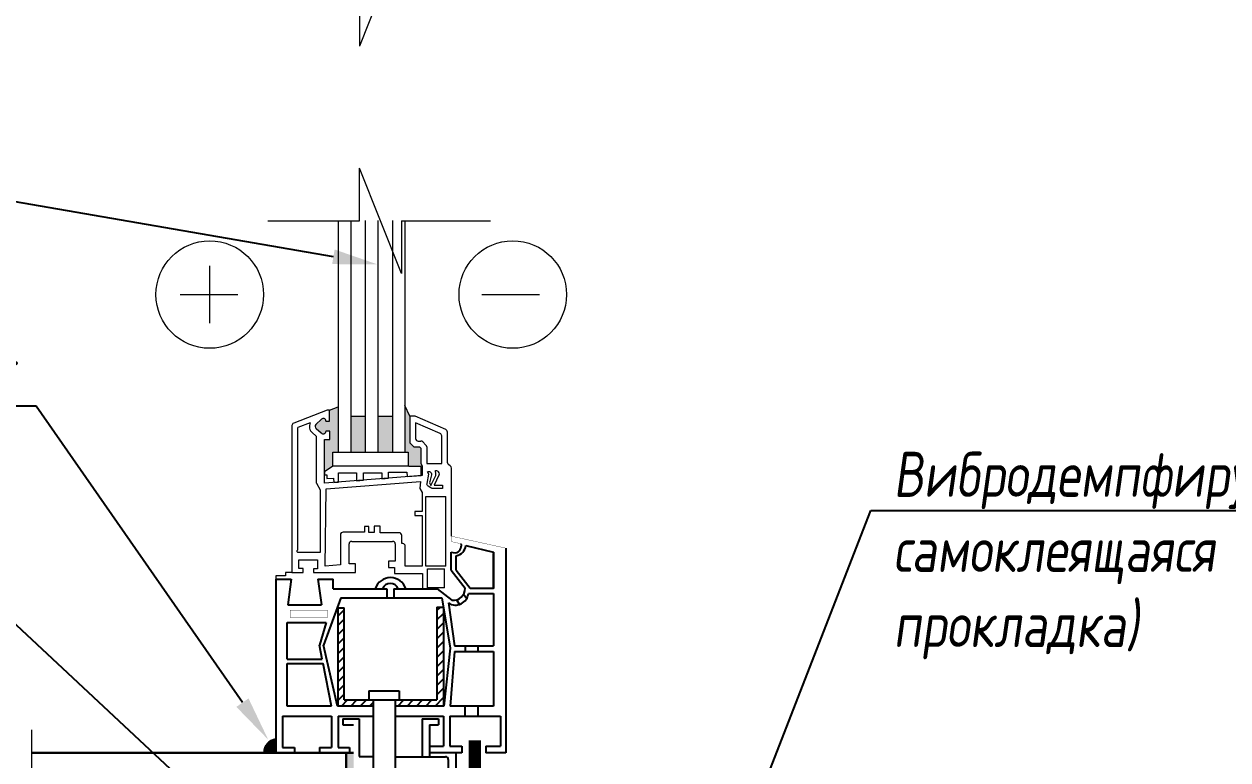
# Model space of a CAD drawing. Header units: millimetres. Extents: x 215300 to 349394, y -116838 to -1602.
# Drawn here: x 277463 to 284143, y -93343 to -89260 of the extents above; entities that cross this region are included whole.
import ezdxf
from ezdxf import colors
from ezdxf.entities.mleader import LeaderData, LeaderLine
from ezdxf.math import Vec2, Vec3

# ---------------------------------------------------------------- set-up
doc = ezdxf.new("R2010")
doc.units = ezdxf.units.MM
for name, color, linetype, lineweight in [('+АР_Размеры', 252, 'Continuous', 9), ('АР_Перекрытие', 250, 'Continuous', 30), ('АР_Тонкие', 250, 'Continuous', 5), ('Рисунок', 6, 'Continuous', 35)]:
    doc.layers.add(name, color=color, linetype=linetype, lineweight=lineweight)
doc.styles.add('Архитект', font='isocpeur.ttf', dxfattribs={"width": 0.8, "oblique": 8})
pattern_1 = [(45, (-633828.718, -455891.18), (-25.967834, 25.967834), [])]

msp = doc.modelspace()

# ---------------------------------------------------------------- hatches: boundary and pattern name
at = {"lineweight": 15}
h = msp.add_hatch(color=256, dxfattribs=at)
h.paths.add_polyline_path([(279206.02, -91383.879), (279157.919, -91402.122), (279157.919, -91463.207), (279137.932, -91463.207, 0.47861309), (279120.613, -91448.398, 0.15114806), (279112.965, -91452.432), (279082.411, -91482.986, 0.43864899), (279083.301, -91504.494), (279112.349, -91529.096, 0.67214865), (279137.896, -91520.077), (279159.728, -91520.077), (279159.728, -91564.849), (279130.702, -91564.849), (279130.702, -91744.364), (279177.075, -91713.09), (279177.075, -91635.369), (279206.02, -91635.369)])
h.paths.add_polyline_path([(279356.387, -91435.86), (279275.42, -91435.86), (279275.42, -91635.369), (279356.387, -91635.369)])
h.paths.add_polyline_path([(279506.753, -91435.86), (279425.786, -91435.86), (279425.786, -91635.369), (279506.753, -91635.369)])
h.paths.add_polyline_path([(279604.1, -91436.536), (279576.153, -91376.088), (279576.153, -91635.369), (279595.035, -91635.369), (279595.035, -91713.09), (279600.502, -91715.905), (279666.194, -91715.905), (279666.194, -91765.476), (279672.284, -91764.995), (279672.284, -91711.463), (279665.282, -91699.336), (279665.282, -91613.488), (279657.971, -91606.178), (279626.071, -91606.178), (279604.1, -91583.131)])
at = {"linetype": 'Continuous'}
h = msp.add_hatch(dxfattribs=at)
h.set_pattern_fill('ANSI31', color=256, scale=11.566634, style=0)
h.set_pattern_definition(pattern_1)
h.paths.add_polyline_path([(279238.62, -92499.799), (279205.362, -92499.799), (279205.362, -93044.413), (279399.247, -93044.413), (279399.247, -93010.515), (279238.62, -93010.515)])
h = msp.add_hatch(dxfattribs=at)
h.set_pattern_fill('ANSI31', color=256, scale=11.566634, style=0)
h.set_pattern_definition(pattern_1)
h.paths.add_polyline_path([(279754.006, -93010.515), (279522.014, -93010.515), (279522.014, -93044.413), (279790.65, -93044.413), (279790.65, -92499.699), (279789.976, -92495.679), (279754.006, -92495.679)])
h = msp.add_hatch(color=256)
edge = h.paths.add_edge_path()
edge.add_arc((278873.715, -93301.725), 77.334, 100.2352037, 181.6074362)
edge.add_line((278796.411, -93303.894), (278859.974, -93303.894))
edge.add_line((278859.974, -93303.894), (278859.974, -93225.621))
at = {"lineweight": 30}
msp.add_hatch(color=256, dxfattribs=at).paths.add_polyline_path([(279291.766, -93303.894), (279249.639, -93303.894), (279249.639, -94068.331, -0.41421356), (279182.736, -94135.234), (278730.988, -94135.234), (278730.988, -94175.949), (279224.864, -94175.949, 0.41421356), (279291.766, -94109.046)])

# ---------------------------------------------------------------- linework, layer by layer
at = {"layer": '+АР_Размеры', "ltscale": 100}
for p, q in [((279556.554, -88798.296), (279323.422, -89383.127)), ((279323.422, -89090.712), (279323.422, -89383.127)), ((279323.422, -90352.322), (279323.422, -90059.906)), ((279556.554, -90644.737), (279323.422, -90059.906)), ((278815.436, -90352.322), (279323.422, -90352.322)), ((279556.554, -90352.322), (279556.554, -90644.737)), ((279556.554, -90352.322), (280050.569, -90352.322))]:
    msp.add_line(p, q, dxfattribs=at)
at = {"layer": '+АР_Размеры', "ltscale": 100, "elevation": 0}
for points in [[(278493.37, -90920.572), (278493.37, -90601.43)], [(278329.349, -90761.001), (278648.491, -90761.001)], [(280003.886, -90761.001), (280323.028, -90761.001)], [(277506.564, -99684.139), (277506.564, -97222.853), (277798.98, -97222.853), (277214.149, -96989.721), (277506.564, -96989.721), (277506.564, -93177.057)]]:
    msp.add_lwpolyline(points, dxfattribs=at)
at = {"layer": '+АР_Размеры', "ltscale": 100}
for centre in [(278493.37, -90761.001), (280174.875, -90761.001)]:
    msp.add_circle(centre, 298.275, dxfattribs=at)
at = {"lineweight": 15}
for p, q in [((279145.838, -91402.122), (278959.074, -91474.213)), ((279157.919, -91402.122), (279145.838, -91402.122)), ((279157.919, -91402.122), (279206.02, -91383.879)), ((279157.919, -91463.207), (279157.919, -91402.122)), ((279275.42, -91435.86), (279356.387, -91435.86)), ((279425.786, -91435.86), (279506.753, -91435.86)), ((279604.1, -91436.536), (279576.153, -91376.088)), ((279632.523, -91436.536), (279604.1, -91436.536)), ((279604.1, -91436.536), (279604.1, -91583.131)), ((279803.194, -91510.801), (279632.523, -91436.536)), ((278949.713, -91487.86), (278949.713, -92304.121)), ((279051.252, -91472.654), (278981.452, -91499.597)), ((279082.411, -91482.986), (279112.965, -91452.432)), ((279083.301, -91504.494), (279112.349, -91529.096)), ((279137.938, -91462.776), (279137.938, -91463.207)), ((279137.938, -91463.207), (279157.919, -91463.207)), ((279771.455, -91531.604), (279635.84, -91472.593)), ((279635.84, -91472.593), (279635.84, -91559.809)), ((279062.788, -91528.714), (279081.164, -91544.277)), ((279086.339, -91807.788), (279086.339, -91555.441)), ((279130.702, -91807.788), (279130.702, -91564.849)), ((279130.702, -91564.849), (279159.728, -91564.849)), ((279159.728, -91520.077), (279137.938, -91520.077)), ((279159.728, -91564.849), (279159.728, -91520.077)), ((279780.247, -91699.336), (279780.247, -91545.018)), ((279811.986, -91694.034), (279811.986, -91524.215)), ((279604.1, -91583.131), (279626.071, -91606.178)), ((279626.071, -91606.178), (279657.971, -91606.178)), ((279650.469, -91574.438), (279665.058, -91574.438)), ((279657.971, -91606.178), (279665.282, -91613.488)), ((279665.282, -91613.488), (279665.282, -91699.336)), ((279675.403, -91578.723), (279692.737, -91596.057)), ((279697.021, -91606.401), (279697.021, -91699.336)), ((279665.282, -91699.336), (279672.284, -91711.463)), ((279827.183, -91711.254), (279819.301, -91706.703)), ((279672.284, -91764.995), (279130.702, -91807.788)), ((279672.284, -91711.463), (279672.284, -91764.995)), ((279834.498, -91737.535), (279834.498, -91723.923)), ((279834.498, -92102.475), (279834.498, -91737.535)), ((279802.758, -92268.414), (279802.758, -91880.867)), ((279266.504, -92256.086), (279266.504, -92145.189)), ((279281.133, -92130.56), (279507.942, -92130.56)), ((279522.571, -92145.189), (279522.571, -92239.593)), ((278988.548, -92280.36), (278988.548, -92234.01)), ((278988.548, -92234.01), (279092.008, -92234.01)), ((279092.008, -92234.01), (279092.008, -92282.729)), ((279522.571, -92239.593), (279485.645, -92239.593)), ((279485.645, -92239.593), (279485.645, -92275.662)), ((278949.713, -92304.121), (279012.347, -92304.121)), ((279012.347, -92280.36), (278988.548, -92280.36)), ((279012.347, -92304.121), (279012.347, -92280.36)), ((279092.008, -92282.729), (279068.228, -92282.729)), ((279068.228, -92282.729), (279068.228, -92304.121)), ((279068.228, -92304.121), (279301.902, -92304.121)), ((279301.902, -92256.086), (279266.504, -92256.086)), ((279301.902, -92304.121), (279301.902, -92256.086)), ((279485.645, -92275.662), (279517.646, -92275.662)), ((279517.646, -92275.662), (279517.646, -92308.449)), ((279517.646, -92308.449), (279673.023, -92308.449)), ((279673.023, -92308.449), (279673.023, -92395.311)), ((279796.212, -92388.3), (279796.212, -92283.29))]:
    msp.add_line(p, q, dxfattribs=at)
at = {"ltscale": 100}
for p, q in [((279914.547, -92153.949), (280066.995, -92190.548)), ((280136.318, -92168.299), (280136.318, -93304.216)), ((279833.295, -92290.273), (279833.295, -92189.726)), ((279833.295, -92189.726), (279855.613, -92194.632)), ((279861.145, -92290.273), (279861.145, -92210.361)), ((280066.995, -92190.548), (280066.995, -92390.467)), ((279833.295, -92290.273), (279909.698, -92390.467)), ((279861.145, -92290.273), (279937.548, -92390.467)), ((278859.974, -92340.871), (278859.974, -93303.894)), ((278859.974, -92340.871), (278945.251, -92340.871)), ((278945.251, -92340.871), (278927.538, -92483.355)), ((279092.466, -92340.871), (279177.372, -92340.871)), ((279092.466, -92340.871), (279113.554, -92483.355)), ((279177.372, -92393.83), (279177.372, -92340.871)), ((279177.372, -92393.83), (279476.457, -92393.83)), ((279476.457, -92393.83), (279476.457, -92443.613)), ((279514.738, -92393.83), (279755.207, -92393.83)), ((279514.738, -92393.83), (279514.738, -92443.613)), ((279755.207, -92393.83), (279837.252, -92457.062)), ((279902.042, -92423.15), (279919.333, -92448.288)), ((279928.372, -92419.01), (280066.995, -92419.01)), ((279937.548, -92390.467), (280066.995, -92390.467)), ((280066.995, -92419.01), (280066.995, -92709.964)), ((278927.538, -92483.355), (279113.554, -92483.355)), ((279220.788, -92443.613), (279125.033, -92706.996)), ((279205.362, -93044.413), (279205.362, -92499.799)), ((279205.362, -92499.799), (279238.62, -92499.799)), ((279220.788, -92443.613), (279781.247, -92443.613)), ((279238.62, -93010.515), (279238.62, -92499.799)), ((279754.006, -92495.679), (279754.006, -93010.515)), ((279754.006, -92495.679), (279790.65, -92495.679)), ((279781.247, -92443.613), (279828.189, -92723.621)), ((279790.65, -92495.679), (279790.65, -93044.413)), ((279818.075, -92471.979), (279851.479, -92709.964)), ((279862.084, -92455.131), (279879.634, -92480.643)), ((278922.482, -92783.897), (278922.482, -92580.067)), ((278922.482, -92580.067), (279138.759, -92580.067)), ((279138.759, -92580.067), (279101.625, -92706.996)), ((279117.09, -92783.897), (279101.625, -92706.996)), ((279201.683, -93044.413), (279125.033, -92706.996)), ((279828.189, -92723.621), (279791.663, -93044.413)), ((279851.479, -92741.998), (279826.532, -93044.413)), ((279851.479, -92709.964), (280066.995, -92709.964)), ((279851.479, -92741.998), (280066.995, -92741.998)), ((279909.688, -92709.964), (279909.688, -92741.998)), ((279981.739, -92709.964), (279981.739, -92741.998)), ((278922.482, -92783.897), (279117.09, -92783.897)), ((278922.482, -93044.413), (278922.482, -92807.876)), ((278922.482, -92807.876), (279121.912, -92807.876)), ((279169.48, -93044.413), (279121.912, -92807.876)), ((279376.998, -92960.091), (279544.263, -92960.091)), ((279376.998, -92960.091), (279376.998, -93010.515)), ((279544.263, -92960.091), (279544.263, -93010.515)), ((279238.62, -93010.515), (279754.006, -93010.515)), ((279399.247, -93010.515), (279399.247, -94707.742)), ((279522.014, -93010.515), (279522.014, -94707.742)), ((278897.07, -93100.142), (279168.877, -93100.142)), ((278897.07, -93100.142), (278897.07, -93274.394)), ((279169.48, -93044.413), (278922.482, -93044.413)), ((279168.877, -93100.142), (279168.877, -93274.394)), ((279399.247, -93044.413), (279201.683, -93044.413)), ((279205.792, -93100.142), (279399.247, -93100.142)), ((279205.792, -93100.142), (279205.792, -93274.394)), ((279791.663, -93044.413), (279522.014, -93044.413)), ((279522.014, -93100.142), (279790.768, -93100.142)), ((279790.768, -93100.142), (279790.768, -93267.711)), ((279824.77, -93100.142), (280106.305, -93100.142)), ((279824.77, -93100.142), (279824.77, -93267.711)), ((280066.995, -93044.413), (279826.532, -93044.413)), ((279908.924, -93044.413), (279908.924, -93100.142)), ((279980.522, -93044.413), (279980.522, -93100.142)), ((280106.305, -93100.142), (280106.305, -93267.711)), ((279231.453, -93114.792), (279231.453, -93148.91)), ((279231.453, -93114.792), (279322.083, -93114.792)), ((279231.453, -93148.91), (279291.766, -93148.91)), ((279322.083, -93114.792), (279322.083, -93324.929)), ((279671.901, -93114.792), (279762.531, -93114.792)), ((279671.901, -93114.792), (279671.901, -93325.411)), ((279713.048, -93148.91), (279762.531, -93148.91)), ((279713.048, -93148.91), (279713.048, -93325.423)), ((279762.531, -93114.792), (279762.531, -93148.91)), ((278897.07, -93274.394), (278964.506, -93274.394)), ((278964.506, -93274.394), (278964.506, -93303.894)), ((279101.64, -93274.394), (279168.877, -93274.394)), ((279101.64, -93274.394), (279101.64, -93303.894)), ((279101.64, -93303.894), (279291.766, -93303.894)), ((279101.64, -93303.894), (279249.639, -93303.894)), ((279205.792, -93274.394), (279269.454, -93274.394)), ((279269.454, -93274.394), (279269.454, -93303.894)), ((279713.048, -93267.711), (279790.768, -93267.711)), ((279892.575, -93304.216), (279713.048, -93304.216)), ((279824.77, -93267.711), (279892.575, -93267.711)), ((279859.003, -93304.216), (279859.003, -93854.752)), ((279892.575, -93267.711), (279892.575, -93304.216)), ((280025.194, -93267.711), (280106.305, -93267.711)), ((280025.194, -93267.711), (280025.194, -93304.216)), ((280136.318, -93304.216), (280025.194, -93304.216)), ((279322.083, -93324.929), (279399.247, -93324.929)), ((279522.014, -93325.423), (279800.862, -93325.423)), ((279816.876, -93341.437), (279816.876, -93488.75))]:
    msp.add_line(p, q, dxfattribs=at)
for p, q in [((280066.966, -92393.812), (280066.966, -92197.307)), ((280066.995, -92741.998), (280066.995, -93044.413))]:
    msp.add_line(p, q)
at = {"lineweight": 30}
for p, q in [((277506.564, -93303.894), (277847.209, -93303.894)), ((277506.564, -93303.894), (278093.473, -93303.894)), ((278093.473, -93303.894), (279291.766, -93303.894)), ((278093.473, -93303.894), (279291.766, -93303.894))]:
    msp.add_line(p, q, dxfattribs=at)
at = {"lineweight": 15, "elevation": 0}
for points in [[(279206.02, -90351.037), (279206.02, -91635.369)], [(279275.42, -90351.037), (279275.42, -91635.369)], [(279356.387, -90351.037), (279356.387, -91635.369)], [(279425.786, -90351.037), (279425.786, -91635.369)], [(279506.753, -90351.037), (279506.753, -91635.369)], [(279576.153, -90351.037), (279576.153, -91635.369)], [(279697.021, -91699.336), (279780.247, -91699.336)], [(279177.075, -91713.09), (279130.702, -91744.364), (279130.702, -91761.219), (279143.225, -91761.219), (279143.225, -91781.013), (279179.467, -91780.585), (279181.301, -91803.79), (279208.067, -91801.675), (279208.067, -91749.843), (279307.148, -91749.843), (279306.981, -91793.86)], [(279306.981, -91793.86), (279346.768, -91790.716), (279346.768, -91750.185), (279447.775, -91750.185), (279447.372, -91782.767), (279485.766, -91779.733), (279485.987, -91746.666), (279587.055, -91746.666), (279589.023, -91771.574), (279666.194, -91765.476), (279666.194, -91715.905), (279600.502, -91715.905), (279595.035, -91713.09)], [(279802.758, -92268.414), (279693.067, -92268.414), (279693.067, -91880.867), (279802.758, -91880.867)], [(278949.713, -92304.121), (278914.31, -92304.121), (278914.31, -92322.178), (278859.329, -92322.178), (278859.329, -92344.571)], [(279796.212, -92388.3), (279701.611, -92388.3), (279701.611, -92283.29), (279796.212, -92283.29)]]:
    msp.add_lwpolyline(points, dxfattribs=at)
msp.add_lwpolyline([(279086.339, -91807.788), (279105.777, -91843.943), (279105.777, -92193.024), (278981.452, -92193.024, -0.41421356), (278981.452, -92178.394), (278981.452, -91499.597)], format="xyb", dxfattribs=at)
msp.add_lwpolyline([(279177.075, -91635.369), (279595.035, -91635.369), (279595.035, -91713.09), (279177.075, -91713.09)], close=True, dxfattribs=at)
for points in [[(279720.88, -91748.573), (279721.801, -91749.92, -0.22062377), (279723.829, -91762.063), (279713.729, -91798.721, 0.20074549), (279715.163, -91809.921), (279720.994, -91820.02), (279746.985, -91765.576, 0.13715433), (279748.34, -91757.815), (279746.355, -91738.001), (279746.764, -91737.96, -0.2948812), (279760.891, -91745.202), (279764.04, -91750.656, -0.24631991), (279764.591, -91764.234), (279738.918, -91818.423), (279785.652, -91818.423), (279785.652, -91836.733), (279727.889, -91836.733, -0.15446254), (279719.472, -91834.069), (279704.962, -91823.863, -0.29504625), (279699.012, -91809.137), (279708.907, -91757.643), (279701.14, -91744.362), (279701.489, -91744.16, -0.39208687)], [(279133.202, -92267.757), (279139.323, -91838.946), (279662.365, -91797.617), (279659.779, -91838.169), (279672.866, -91858.952), (279672.866, -91964.475), (279630.473, -91964.475), (279630.473, -91987.656), (279672.866, -91987.656), (279672.866, -92268.414), (279578.472, -92268.414), (279578.472, -92157.545, 0.41421356), (279563.843, -92142.916), (279558.471, -92142.916), (279558.471, -92097.583, 0.41421356), (279543.842, -92082.954), (279438.488, -92082.954), (279438.488, -92046.99), (279406.488, -92046.99), (279406.488, -92080.557), (279376.899, -92080.557), (279376.899, -92047.789), (279351.31, -92047.789), (279351.31, -92079.758), (279272.112, -92079.758), (279233.072, -92079.758, 0.41421356), (279218.443, -92094.387), (279218.443, -92260.614)]]:
    msp.add_lwpolyline(points, format="xyb", close=True, dxfattribs=at)
at = {"const_width": 1.735, "elevation": 0}
for points in [[(279834.588, -92101.907), (279834.588, -92132.088), (279888.703, -92144.045, -0.37968792), (279855.613, -92194.632), (279833.295, -92189.726), (279833.295, -92290.273), (279909.698, -92390.467, -0.45770813), (279837.252, -92457.062), (279755.207, -92393.83), (279514.738, -92393.83), (279514.738, -92443.613), (279781.247, -92443.613), (279828.189, -92723.621), (279791.663, -93044.413), (279522.014, -93044.413), (279522.014, -93100.142), (279790.768, -93100.142), (279790.768, -93267.711), (279713.048, -93267.711), (279713.048, -93304.216), (279892.575, -93304.216), (279892.575, -93267.711), (279824.77, -93267.711), (279824.77, -93100.142), (280106.305, -93100.142), (280106.305, -93267.711), (280025.194, -93267.711), (280025.194, -93304.216), (280136.318, -93304.216), (280136.318, -92168.299), (279834.498, -92101.948)], [(279914.547, -92153.949, -0.34644023), (279861.145, -92210.361), (279861.145, -92290.273), (279937.548, -92390.467), (280066.995, -92390.467), (280066.995, -92190.548), (279914.547, -92153.949)], [(279928.372, -92419.01), (280066.995, -92419.01), (280066.995, -92709.964), (279851.479, -92709.964), (279818.075, -92471.979, 0.57357469), (279928.372, -92419.01, -0.18969062)]]:
    msp.add_lwpolyline(points, format="xyb", dxfattribs=at)
for points in [[(279476.457, -92443.613), (279476.457, -92393.83), (279177.372, -92393.83), (279177.372, -92340.871), (279092.466, -92340.871), (279113.554, -92483.355), (278927.538, -92483.355), (278945.251, -92340.871), (278859.974, -92340.871), (278859.974, -93303.894), (278964.506, -93303.894), (278964.506, -93274.394), (278897.07, -93274.394), (278897.07, -93100.142), (279168.877, -93100.142), (279168.877, -93274.394), (279101.64, -93274.394), (279101.64, -93303.894), (279269.454, -93303.894), (279269.454, -93274.394), (279205.792, -93274.394), (279205.792, -93100.142), (279399.247, -93100.142), (279399.247, -93044.413), (279201.683, -93044.413), (279125.033, -92706.996), (279220.788, -92443.613), (279476.457, -92443.613)], [(278922.482, -92580.067), (279138.759, -92580.067), (279101.625, -92706.996), (279117.09, -92783.897), (278922.482, -92783.897), (278922.482, -92580.067)], [(279851.479, -92741.998), (280066.995, -92741.998), (280066.995, -93044.413), (279826.532, -93044.413), (279851.479, -92741.998)], [(278922.482, -92807.876), (279121.912, -92807.876), (279169.48, -93044.413), (278922.482, -93044.413), (278922.482, -92807.876)]]:
    msp.add_lwpolyline(points, dxfattribs=at)
msp.add_lwpolyline([(278939.796, -92512.906), (279146.419, -92512.906), (279146.419, -92553.539), (278939.796, -92553.539)], close=True, dxfattribs=at)
at = {"elevation": 0}
msp.add_lwpolyline([(278859.974, -93225.621), (278859.974, -93303.894), (278796.411, -93303.894, -0.37076581), (278859.974, -93225.621)], format="xyb", dxfattribs=at)
at = {"lineweight": 15}
for centre, radius, start, end in [((278964.342, -91487.86), 14.629, 111.1064817, 180), ((279092.755, -91493.33), 46.369, 153.5183691, 229.7384423), ((279092.755, -91493.33), 14.629, 135, 229.7384423), ((279123.309, -91462.776), 14.629, 0, 135), ((279071.71, -91555.441), 14.629, 0, 49.7384423), ((279123.284, -91519.377), 14.629, 221.6296755, 356.6296755), ((279650.469, -91559.809), 14.629, 180, 270), ((279765.618, -91545.018), 14.629, 0, 66.4842335), ((279797.357, -91524.215), 14.629, 0, 66.4842335), ((279665.058, -91589.067), 14.629, 45, 90), ((279682.392, -91606.401), 14.629, 0, 45), ((279826.615, -91694.034), 14.629, 180, 240), ((279819.869, -91723.923), 14.629, 0, 60), ((279281.133, -92145.189), 14.629, 90, 180), ((279507.942, -92145.189), 14.629, 0, 90)]:
    msp.add_arc(centre, radius, start, end, dxfattribs=at)
at = {"ltscale": 100}
for centre, radius, start, end in [((279847.472, -92153.19), 42.234, 281.1144228, 12.5065378), ((279852.024, -92148.244), 62.783, 278.3535799, 354.7861546), ((279495.598, -92413.011), 48.173, 23.4637079, 156.5362921), ((279857.732, -92413.236), 70.876, 235.9771364, 355.3271015), ((279844.721, -92392.484), 65.008, 263.4023403, 1.7781601), ((279800.862, -93341.437), 16.014, 0, 90)]:
    msp.add_arc(centre, radius, start, end, dxfattribs=at)
msp.add_arc((279496.595, -92420.481), 88.971, 17.430735, 162.569265)
at = {"layer": 'АР_Перекрытие', "lineweight": 30, "ltscale": 100, "elevation": 0}
for points in [[(279257.248, -93303.894), (279249.639, -93303.894), (279249.639, -93687.817), (277506.564, -93687.817)], [(277506.564, -93303.894), (279249.639, -93303.894)]]:
    msp.add_lwpolyline(points, dxfattribs=at)
at = {"layer": 'Рисунок', "const_width": 69.4, "elevation": 0}
msp.add_lwpolyline([(283796.524, -94446.497), (283668.195, -94264.633, -0.62996226), (283690.484, -94218.074), (283807.463, -94218.074, 0.3971972), (283842.322, -94185.123), (283842.322, -93993.25, 0.37356068), (283802.897, -93947.845), (279964.45, -93535.688), (279964.45, -93234.928)], format="xyb", dxfattribs=at)

# ---------------------------------------------------------------- leaders
at = {"layer": 'АР_Тонкие'}
ml = msp.add_multileader_mtext('Standard', dxfattribs=at)
ml.set_content('\\pxqlsm1;Оконный блок из ПВХ профиля армированного (толщина профиля не менее 70 мм). Профиль ламинированный с двух сторон по RAL 7016.', color=256, style='Архитект')
ml.set_leader_properties()
ml.build(insert=Vec2(0, 0))
ml.multileader.update_dxf_attribs({"text_left_attachment_type": 6, "text_right_attachment_type": 6, "dogleg_length": 100, "arrow_head_size": 250})
ctx = ml.context
ctx.base_point, ctx.char_height, ctx.arrow_head_size, ctx.landing_gap_size, ctx.plane_origin, ctx.plane_x_axis = Vec3(276945.216, -90182.378), 250, 250, 25, Vec3(258560.83, -104131.012), Vec3(-1, 0)
ctx.left_attachment, ctx.right_attachment = 6, 6
notes = []
notes.append((ctx, [(1, (1, 1, 0), (277045.216, -90182.378), (-1, 0), 100, [(0, [(279425.786, -90594.374)], 0, [])])]))
ctx.mtext.insert, ctx.mtext.width, ctx.mtext.defined_height, ctx.mtext.flow_direction = Vec3(269711.837, -89857.378), 7571.488, 2260.404, 5
ml = msp.add_multileader_mtext('Standard', dxfattribs=at)
ml.set_content('\\pxsm1,ql;Герметик', color=256, style='Архитект')
ml.set_leader_properties()
ml.build(insert=Vec2(0, 0))
ml.multileader.update_dxf_attribs({"text_left_attachment_type": 6, "text_right_attachment_type": 6, "dogleg_length": 100, "arrow_head_size": 250})
ctx = ml.context
ctx.base_point, ctx.char_height, ctx.arrow_head_size, ctx.landing_gap_size, ctx.plane_origin, ctx.plane_x_axis = Vec3(277430.002, -91380.258), 250, 250, 25, Vec3(253474.524, -105748.774), Vec3(-1, 0)
ctx.left_attachment, ctx.right_attachment = 6, 6
notes.append((ctx, [(1, (1, 1, 0), (277530.002, -91380.258), (-1, 0), 100, [(0, [(278817.741, -93230.837)], 0, [])])]))
ctx.mtext.insert, ctx.mtext.width, ctx.mtext.defined_height, ctx.mtext.flow_direction = Vec3(276229.867, -91055.258), 2944.68425, 660.993, 5
ml = msp.add_multileader_mtext('Standard', dxfattribs=at)
ml.set_content('\\pxsm1,ql;Монтажная пена', color=256, style='Архитект')
ml.set_leader_properties()
ml.build(insert=Vec2(0, 0))
ml.multileader.update_dxf_attribs({"text_left_attachment_type": 6, "text_right_attachment_type": 6, "dogleg_length": 100, "arrow_head_size": 250})
ctx = ml.context
ctx.base_point, ctx.char_height, ctx.arrow_head_size, ctx.landing_gap_size, ctx.plane_origin, ctx.plane_x_axis = Vec3(276560.502, -91886.102), 250, 250, 25, Vec3(253134.032, -106326.817), Vec3(-1, 0)
ctx.left_attachment, ctx.right_attachment = 6, 6
notes.append((ctx, [(1, (1, 1, 0), (276660.502, -91886.102), (-1, 0), 100, [(0, [(278880.504, -93957.653)], 0, [])])]))
ctx.mtext.insert, ctx.mtext.width, ctx.mtext.defined_height, ctx.mtext.flow_direction = Vec3(274420.367, -91586.102), 2801.75223, 724.823, 5
ml = msp.add_multileader_mtext('Standard', dxfattribs=at)
ml.set_content('\\pxsm1,ql;Вибродемпфирующая звукоизоляционная самоклеящаяся мембрана (шумопоглощающая прокладка)', color=256, style='Архитект')
ml.set_leader_properties()
ml.build(insert=Vec2(0, 0))
ml.multileader.update_dxf_attribs({"text_left_attachment_type": 6, "text_right_attachment_type": 6, "dogleg_length": 100, "arrow_head_size": 250})
ctx = ml.context
ctx.base_point, ctx.char_height, ctx.arrow_head_size, ctx.landing_gap_size, ctx.plane_origin, ctx.plane_x_axis = Vec3(288139.452, -91958.537), 250, 250, 25, Vec3(261762.101, -107579.988), Vec3(-1, 0)
ctx.left_attachment, ctx.right_attachment = 6, 6
notes.append((ctx, [(0, (1, 1, 0), (282161.074, -91958.537), (1, 0), 100, [(0, [(281448.841, -93793.171)], 0, [])])]))
ctx.mtext.insert, ctx.mtext.width, ctx.mtext.defined_height, ctx.mtext.flow_direction = Vec3(282286.074, -91633.537), 6369.6925, 660.993, 5
at = {"layer": 'АР_Тонкие', "color": 18, "true_color": 0x000000}
ml = msp.add_multileader_mtext('Standard', dxfattribs=at)
ml.set_content('\\pxsm1,ql;Фасадный герметик', color=(0, 0, 0), style='Архитект')
ml.set_leader_properties()
ml.build(insert=Vec2(0, 0))
ml.multileader.update_dxf_attribs({"text_left_attachment_type": 6, "text_right_attachment_type": 6, "dogleg_length": 100, "arrow_head_size": 250})
ctx = ml.context
ctx.base_point, ctx.char_height, ctx.arrow_head_size, ctx.landing_gap_size, ctx.plane_origin, ctx.plane_x_axis = Vec3(288447.095, -93357.658), 250, 250, 25, Vec3(261568.42, -107665.837), Vec3(-1, 0)
ctx.left_attachment, ctx.right_attachment = 6, 6
notes.append((ctx, [(0, (1, 1, 0), (285781.96, -93357.658), (1, 0), 100, [(0, [(282904.162, -94037.277)], 0, [])])]))
ctx.mtext.insert, ctx.mtext.width, ctx.mtext.defined_height, ctx.mtext.flow_direction = Vec3(285906.96, -93032.658), 4915.01488, 660.993, 5
for ctx, leaders in notes:
    for number, flags, end, landing, length, lines in leaders:
        leader = LeaderData()
        leader.index, (leader.has_last_leader_line, leader.has_dogleg_vector, leader.attachment_direction) = number, flags
        leader.last_leader_point, leader.dogleg_vector, leader.dogleg_length = Vec3(end), Vec3(landing), length
        for number, points, colour, breaks in lines:
            line = LeaderLine()
            line.index, line.vertices, line.color, line.breaks = number, Vec3.list(points), colors.encode_raw_color(colour), breaks
            leader.lines.append(line)
        ctx.leaders.append(leader)

doc.saveas('drawing.dxf')
